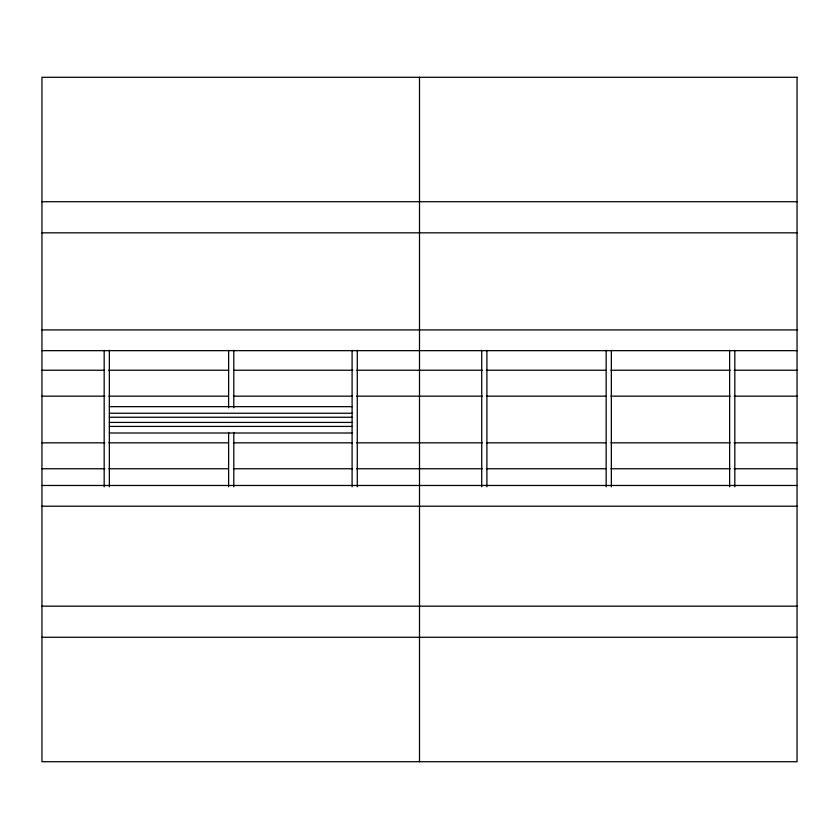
<?xml version="1.0" encoding="UTF-8"?>
<svg xmlns="http://www.w3.org/2000/svg" width="839" height="839" viewBox="0 0 839 839"><rect width="100%" height="100%" fill="white"/><g stroke="black" fill="none" stroke-linecap="round" stroke-linejoin="round"><path stroke-width="1.26" d="M41.95 201.727L797.05 201.727M41.95 232.833L797.05 232.833M41.95 329.926L797.05 329.926M41.95 350.66L797.05 350.66M41.95 370.24L104.655 370.24M108.577 370.24L228.764 370.24M233.987 370.24L352.873 370.24M356.795 370.24L482.425 370.24M486.358 370.24L605.653 370.24M610.897 370.24L730.192 370.24M734.125 370.24L797.05 370.24M41.95 396.165L104.875 396.165M108.808 396.165L228.103 396.165M233.347 396.165L352.642 396.165M356.575 396.165L482.425 396.165M486.358 396.165L605.653 396.165M610.897 396.165L730.192 396.165M734.125 396.165L797.05 396.165M109.353 406.663L352.097 406.663M109.353 413.249L352.097 413.249M109.353 417.245L352.097 417.245M109.353 422.426L352.097 422.426M109.353 426.422L352.097 426.422M109.353 433.008L352.097 433.008M41.95 442.835L104.875 442.835M108.808 442.835L228.103 442.835M233.347 442.835L352.642 442.835M356.575 442.835L482.425 442.835M486.358 442.835L605.653 442.835M610.897 442.835L730.192 442.835M734.125 442.835L797.05 442.835M41.95 468.76L104.875 468.76M108.808 468.76L228.103 468.76M233.347 468.76L352.642 468.76M356.575 468.76L482.425 468.76M486.358 468.76L605.653 468.76M610.897 468.76L730.192 468.76M734.125 468.76L797.05 468.76M41.95 485.477L797.05 485.477M41.95 506.211L797.05 506.211M41.95 606.167L797.05 606.167M41.95 637.273L797.05 637.273M734.828 350.303L734.828 486.798M729.647 350.303L729.647 486.798M611.348 350.303L611.348 486.798M606.167 350.303L606.167 486.798M486.903 350.303L486.903 486.798M481.722 350.303L481.722 486.798M419.5 77.282L419.5 329.675M419.5 329.926L419.5 761.718M357.278 350.303L357.278 486.798M352.097 350.303L352.097 486.798M233.798 350.303L233.798 407.838M233.798 432.379L233.798 486.798M228.617 350.303L228.617 407.838M228.617 432.379L228.617 486.798M109.353 350.303L109.353 486.798M104.172 350.303L104.172 486.798M797.05 77.282L41.95 77.282L41.95 761.718L797.05 761.718L797.05 77.282"/></g></svg>
